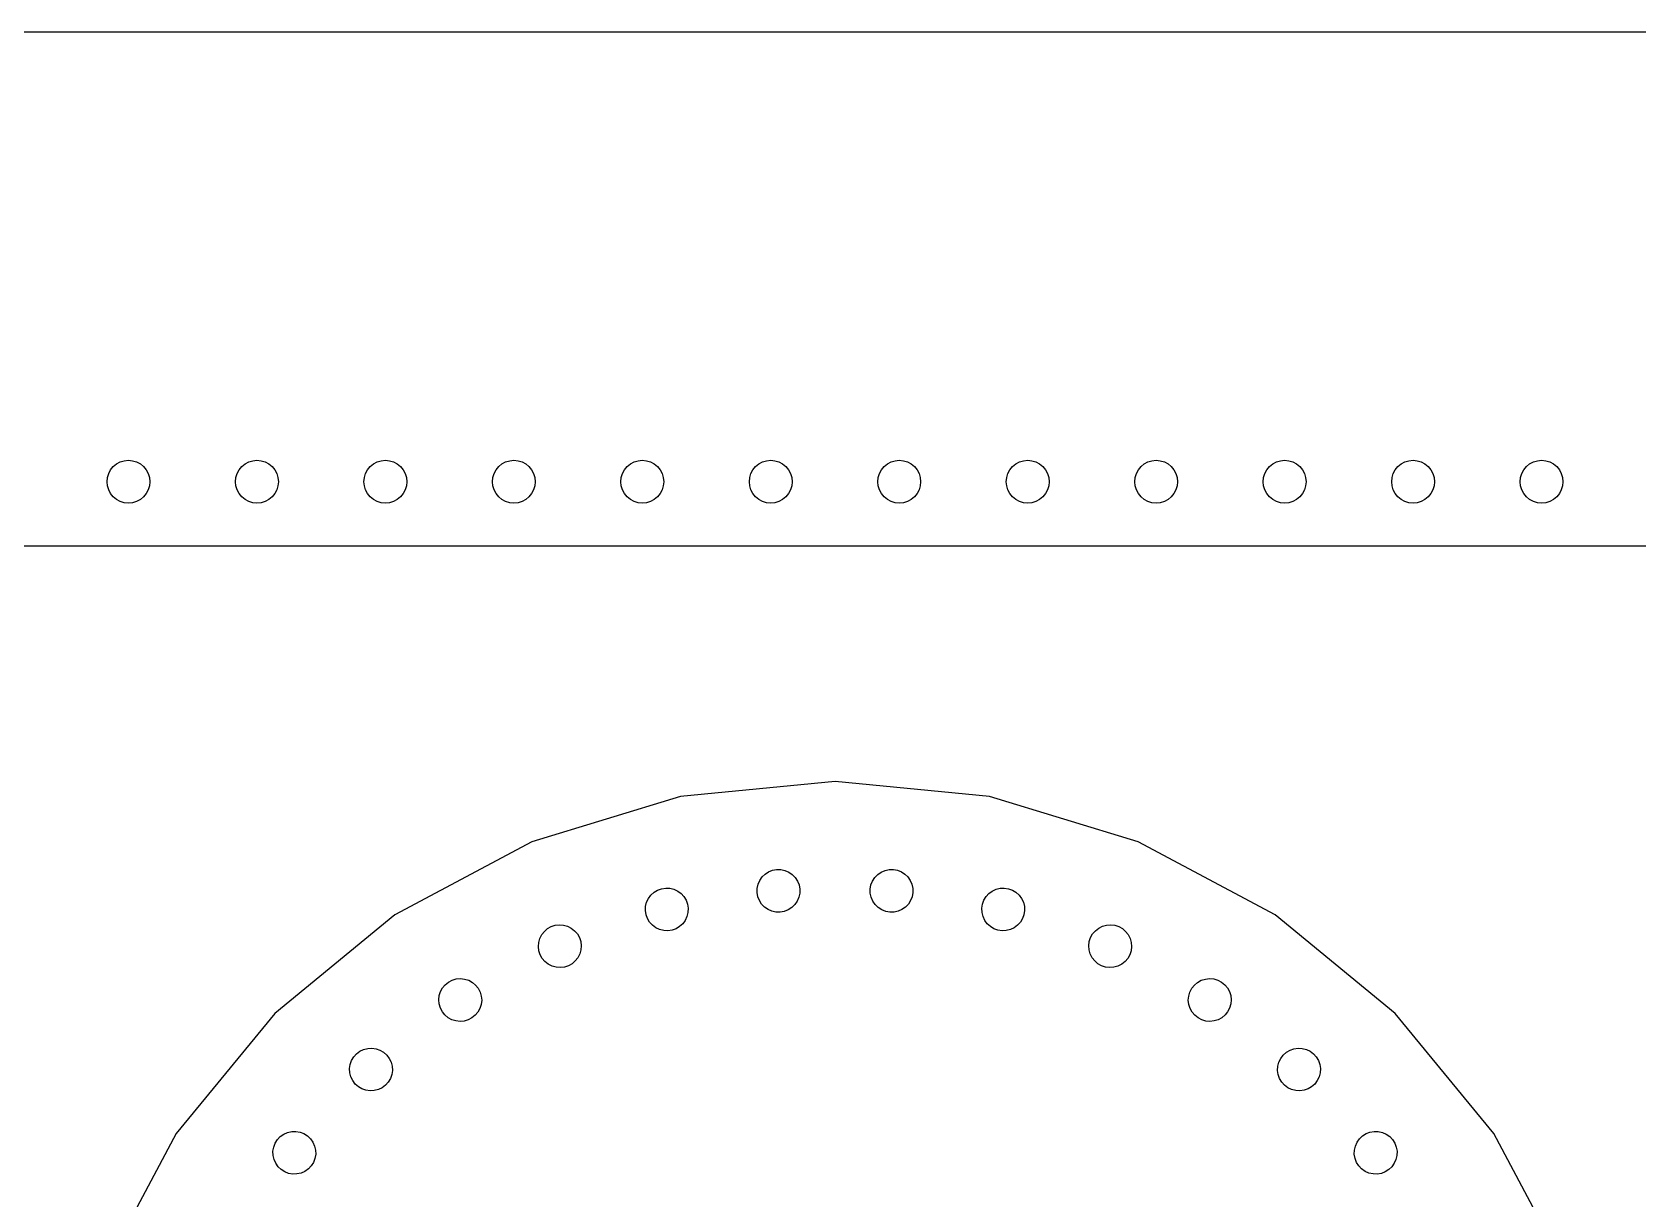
# Model space of a CAD drawing. Header units: metres. Extents: x -181 to 181, y -59 to 114.
# Drawn here: x -59.5 to 59.5, y 27.8 to 114.3 of the extents above; entities that cross this region are included whole.
import ezdxf

# ---------------------------------------------------------------- set-up
doc = ezdxf.new("R2010")
doc.units = ezdxf.units.M

msp = doc.modelspace()

# ---------------------------------------------------------------- linework, layer by layer
for p, q in [((180.975, 114.3), (-180.975, 114.3)), ((-53.51, 82.085), (-53.2695, 82.2824)), ((-53.2695, 82.2824), (-52.995, 82.4291)), ((-52.995, 82.4291), (-52.6972, 82.5195)), ((-52.6972, 82.5195), (-52.3875, 82.55)), ((-52.3875, 82.55), (-52.0778, 82.5195)), ((-52.0778, 82.5195), (-51.78, 82.4291)), ((-51.78, 82.4291), (-51.5055, 82.2824)), ((-51.5055, 82.2824), (-51.265, 82.085)), ((-43.985, 82.085), (-43.7445, 82.2824)), ((-43.7445, 82.2824), (-43.47, 82.4291)), ((-43.47, 82.4291), (-43.1722, 82.5195)), ((-43.1722, 82.5195), (-42.8625, 82.55)), ((-42.8625, 82.55), (-42.5528, 82.5195)), ((-42.5528, 82.5195), (-42.255, 82.4291)), ((-42.255, 82.4291), (-41.9805, 82.2824)), ((-41.9805, 82.2824), (-41.74, 82.085)), ((-34.46, 82.085), (-34.2195, 82.2824)), ((-34.2195, 82.2824), (-33.945, 82.4291)), ((-33.945, 82.4291), (-33.6472, 82.5195)), ((-33.6472, 82.5195), (-33.3375, 82.55)), ((-33.3375, 82.55), (-33.0278, 82.5195)), ((-33.0278, 82.5195), (-32.73, 82.4291)), ((-32.73, 82.4291), (-32.4555, 82.2824)), ((-32.4555, 82.2824), (-32.215, 82.085)), ((-24.935, 82.085), (-24.6945, 82.2824)), ((-24.6945, 82.2824), (-24.42, 82.4291)), ((-24.42, 82.4291), (-24.1222, 82.5195)), ((-24.1222, 82.5195), (-23.8125, 82.55)), ((-23.8125, 82.55), (-23.5028, 82.5195)), ((-23.5028, 82.5195), (-23.205, 82.4291)), ((-23.205, 82.4291), (-22.9305, 82.2824)), ((-22.9305, 82.2824), (-22.69, 82.085)), ((-15.41, 82.085), (-15.1695, 82.2824)), ((-15.1695, 82.2824), (-14.895, 82.4291)), ((-14.895, 82.4291), (-14.5972, 82.5195)), ((-14.5972, 82.5195), (-14.2875, 82.55)), ((-14.2875, 82.55), (-13.9778, 82.5195)), ((-13.9778, 82.5195), (-13.68, 82.4291)), ((-13.68, 82.4291), (-13.4055, 82.2824)), ((-13.4055, 82.2824), (-13.165, 82.085)), ((-5.88504, 82.085), (-5.64447, 82.2824)), ((-5.64447, 82.2824), (-5.37001, 82.4291)), ((-5.37001, 82.4291), (-5.0722, 82.5195)), ((-5.0722, 82.5195), (-4.7625, 82.55)), ((-4.7625, 82.55), (-4.45279, 82.5195)), ((-4.45279, 82.5195), (-4.155, 82.4291)), ((-4.155, 82.4291), (-3.88054, 82.2824)), ((-3.88054, 82.2824), (-3.63997, 82.085)), ((3.63995, 82.085), (3.88051, 82.2824)), ((3.88051, 82.2824), (4.15497, 82.4291)), ((4.15497, 82.4291), (4.45277, 82.5195)), ((4.45277, 82.5195), (4.76248, 82.55)), ((4.76248, 82.55), (5.07219, 82.5195)), ((5.07219, 82.5195), (5.37, 82.4291)), ((5.37, 82.4291), (5.64445, 82.2824)), ((5.64445, 82.2824), (5.88501, 82.085)), ((13.1649, 82.085), (13.4055, 82.2824)), ((13.4055, 82.2824), (13.68, 82.4291)), ((13.68, 82.4291), (13.9778, 82.5195)), ((13.9778, 82.5195), (14.2875, 82.55)), ((14.2875, 82.55), (14.5972, 82.5195)), ((14.5972, 82.5195), (14.895, 82.4291)), ((14.895, 82.4291), (15.1694, 82.2824)), ((15.1694, 82.2824), (15.41, 82.085)), ((22.69, 82.085), (22.9305, 82.2824)), ((22.9305, 82.2824), (23.205, 82.4291)), ((23.205, 82.4291), (23.5028, 82.5195)), ((23.5028, 82.5195), (23.8125, 82.55)), ((23.8125, 82.55), (24.1222, 82.5195)), ((24.1222, 82.5195), (24.42, 82.4291)), ((24.42, 82.4291), (24.6945, 82.2824)), ((24.6945, 82.2824), (24.935, 82.085)), ((32.215, 82.085), (32.4555, 82.2824)), ((32.4555, 82.2824), (32.73, 82.4291)), ((32.73, 82.4291), (33.0278, 82.5195)), ((33.0278, 82.5195), (33.3375, 82.55)), ((33.3375, 82.55), (33.6472, 82.5195)), ((33.6472, 82.5195), (33.945, 82.4291)), ((33.945, 82.4291), (34.2195, 82.2824)), ((34.2195, 82.2824), (34.46, 82.085)), ((41.7399, 82.085), (41.9805, 82.2824)), ((41.9805, 82.2824), (42.255, 82.4291)), ((42.255, 82.4291), (42.5528, 82.5195)), ((42.5528, 82.5195), (42.8625, 82.55)), ((42.8625, 82.55), (43.1722, 82.5195)), ((43.1722, 82.5195), (43.47, 82.4291)), ((43.47, 82.4291), (43.7444, 82.2824)), ((43.7444, 82.2824), (43.985, 82.085)), ((51.265, 82.085), (51.5055, 82.2824)), ((51.5055, 82.2824), (51.78, 82.4291)), ((51.78, 82.4291), (52.0778, 82.5195)), ((52.0778, 82.5195), (52.3875, 82.55)), ((52.3875, 82.55), (52.6972, 82.5195)), ((52.6972, 82.5195), (52.995, 82.4291)), ((52.995, 82.4291), (53.2695, 82.2824)), ((53.2695, 82.2824), (53.51, 82.085)), ((-53.975, 80.9625), (-53.9445, 81.2722)), ((-53.9445, 80.6528), (-53.975, 80.9625)), ((-53.9445, 81.2722), (-53.8542, 81.57)), ((-53.8542, 81.57), (-53.7075, 81.8445)), ((-53.7075, 81.8445), (-53.51, 82.085)), ((-51.265, 82.085), (-51.0676, 81.8445)), ((-51.0676, 81.8445), (-50.9208, 81.57)), ((-50.9208, 81.57), (-50.8305, 81.2722)), ((-50.8305, 81.2722), (-50.8, 80.9625)), ((-50.8, 80.9625), (-50.8305, 80.6528)), ((-44.45, 80.9625), (-44.4195, 81.2722)), ((-44.4195, 80.6528), (-44.45, 80.9625)), ((-44.4195, 81.2722), (-44.3292, 81.57)), ((-44.3292, 81.57), (-44.1825, 81.8445)), ((-44.1825, 81.8445), (-43.985, 82.085)), ((-41.74, 82.085), (-41.5425, 81.8445)), ((-41.5425, 81.8445), (-41.3958, 81.57)), ((-41.3958, 81.57), (-41.3055, 81.2722)), ((-41.3055, 81.2722), (-41.275, 80.9625)), ((-41.275, 80.9625), (-41.3055, 80.6528)), ((-34.925, 80.9625), (-34.8945, 81.2722)), ((-34.8945, 80.6528), (-34.925, 80.9625)), ((-34.8945, 81.2722), (-34.8042, 81.57)), ((-34.8042, 81.57), (-34.6575, 81.8445)), ((-34.6575, 81.8445), (-34.46, 82.085)), ((-32.215, 82.085), (-32.0175, 81.8445)), ((-32.0175, 81.8445), (-31.8708, 81.57)), ((-31.8708, 81.57), (-31.7805, 81.2722)), ((-31.7805, 81.2722), (-31.75, 80.9625)), ((-31.75, 80.9625), (-31.7805, 80.6528)), ((-25.4, 80.9625), (-25.3695, 81.2722)), ((-25.3695, 80.6528), (-25.4, 80.9625)), ((-25.3695, 81.2722), (-25.2792, 81.57)), ((-25.2792, 81.57), (-25.1325, 81.8445)), ((-25.1325, 81.8445), (-24.935, 82.085)), ((-22.69, 82.085), (-22.4925, 81.8445)), ((-22.4925, 81.8445), (-22.3458, 81.57)), ((-22.3458, 81.57), (-22.2555, 81.2722)), ((-22.2555, 81.2722), (-22.225, 80.9625)), ((-22.225, 80.9625), (-22.2555, 80.6528)), ((-15.875, 80.9625), (-15.8445, 81.2722)), ((-15.8445, 80.6528), (-15.875, 80.9625)), ((-15.8445, 81.2722), (-15.7542, 81.57)), ((-15.7542, 81.57), (-15.6075, 81.8445)), ((-15.6075, 81.8445), (-15.41, 82.085)), ((-13.165, 82.085), (-12.9675, 81.8445)), ((-12.9675, 81.8445), (-12.8208, 81.57)), ((-12.8208, 81.57), (-12.7305, 81.2722)), ((-12.7305, 81.2722), (-12.7, 80.9625)), ((-12.7, 80.9625), (-12.7305, 80.6528)), ((-6.35001, 80.9625), (-6.3195, 81.2722)), ((-6.3195, 80.6528), (-6.35001, 80.9625)), ((-6.3195, 81.2722), (-6.22916, 81.57)), ((-6.22916, 81.57), (-6.08246, 81.8445)), ((-6.08246, 81.8445), (-5.88504, 82.085)), ((-3.63997, 82.085), (-3.44255, 81.8445)), ((-3.44255, 81.8445), (-3.29584, 81.57)), ((-3.29584, 81.57), (-3.20551, 81.2722)), ((-3.20551, 81.2722), (-3.175, 80.9625)), ((-3.175, 80.9625), (-3.20551, 80.6528)), ((3.17499, 80.9625), (3.20549, 81.2722)), ((3.20549, 80.6528), (3.17499, 80.9625)), ((3.20549, 81.2722), (3.29582, 81.57)), ((3.29582, 81.57), (3.44252, 81.8445)), ((3.44252, 81.8445), (3.63995, 82.085)), ((5.88501, 82.085), (6.08244, 81.8445)), ((6.08244, 81.8445), (6.22914, 81.57)), ((6.22914, 81.57), (6.31947, 81.2722)), ((6.31947, 81.2722), (6.34999, 80.9625)), ((6.34999, 80.9625), (6.31947, 80.6528)), ((12.7, 80.9625), (12.7305, 81.2722)), ((12.7305, 80.6528), (12.7, 80.9625)), ((12.7305, 81.2722), (12.8208, 81.57)), ((12.8208, 81.57), (12.9675, 81.8445)), ((12.9675, 81.8445), (13.1649, 82.085)), ((15.41, 82.085), (15.6074, 81.8445)), ((15.6074, 81.8445), (15.7541, 81.57)), ((15.7541, 81.57), (15.8445, 81.2722)), ((15.8445, 81.2722), (15.875, 80.9625)), ((15.875, 80.9625), (15.8445, 80.6528)), ((22.225, 80.9625), (22.2555, 81.2722)), ((22.2555, 80.6528), (22.225, 80.9625)), ((22.2555, 81.2722), (22.3458, 81.57)), ((22.3458, 81.57), (22.4925, 81.8445)), ((22.4925, 81.8445), (22.69, 82.085)), ((24.935, 82.085), (25.1324, 81.8445)), ((25.1324, 81.8445), (25.2791, 81.57)), ((25.2791, 81.57), (25.3695, 81.2722)), ((25.3695, 81.2722), (25.4, 80.9625)), ((25.4, 80.9625), (25.3695, 80.6528)), ((31.75, 80.9625), (31.7805, 81.2722)), ((31.7805, 80.6528), (31.75, 80.9625)), ((31.7805, 81.2722), (31.8708, 81.57)), ((31.8708, 81.57), (32.0175, 81.8445)), ((32.0175, 81.8445), (32.215, 82.085)), ((34.46, 82.085), (34.6574, 81.8445)), ((34.6574, 81.8445), (34.8041, 81.57)), ((34.8041, 81.57), (34.8945, 81.2722)), ((34.8945, 81.2722), (34.925, 80.9625)), ((34.925, 80.9625), (34.8945, 80.6528)), ((41.275, 80.9625), (41.3055, 81.2722)), ((41.3055, 80.6528), (41.275, 80.9625)), ((41.3055, 81.2722), (41.3958, 81.57)), ((41.3958, 81.57), (41.5425, 81.8445)), ((41.5425, 81.8445), (41.7399, 82.085)), ((43.985, 82.085), (44.1824, 81.8445)), ((44.1824, 81.8445), (44.3291, 81.57)), ((44.3291, 81.57), (44.4195, 81.2722)), ((44.4195, 81.2722), (44.45, 80.9625)), ((44.45, 80.9625), (44.4195, 80.6528)), ((50.8, 80.9625), (50.8305, 81.2722)), ((50.8305, 80.6528), (50.8, 80.9625)), ((50.8305, 81.2722), (50.9208, 81.57)), ((50.9208, 81.57), (51.0675, 81.8445)), ((51.0675, 81.8445), (51.265, 82.085)), ((53.51, 82.085), (53.7074, 81.8445)), ((53.7074, 81.8445), (53.8541, 81.57)), ((53.8541, 81.57), (53.9445, 81.2722)), ((53.9445, 81.2722), (53.975, 80.9625)), ((53.975, 80.9625), (53.9445, 80.6528)), ((-53.8542, 80.355), (-53.9445, 80.6528)), ((-53.7075, 80.0805), (-53.8542, 80.355)), ((-53.51, 79.84), (-53.7075, 80.0805)), ((-53.2695, 79.6425), (-53.51, 79.84)), ((-51.265, 79.84), (-51.5055, 79.6425)), ((-51.0676, 80.0805), (-51.265, 79.84)), ((-50.9208, 80.355), (-51.0676, 80.0805)), ((-50.8305, 80.6528), (-50.9208, 80.355)), ((-44.3292, 80.355), (-44.4195, 80.6528)), ((-44.1825, 80.0805), (-44.3292, 80.355)), ((-43.985, 79.84), (-44.1825, 80.0805)), ((-43.7445, 79.6425), (-43.985, 79.84)), ((-41.74, 79.84), (-41.9805, 79.6425)), ((-41.5425, 80.0805), (-41.74, 79.84)), ((-41.3958, 80.355), (-41.5425, 80.0805)), ((-41.3055, 80.6528), (-41.3958, 80.355)), ((-34.8042, 80.355), (-34.8945, 80.6528)), ((-34.6575, 80.0805), (-34.8042, 80.355)), ((-34.46, 79.84), (-34.6575, 80.0805)), ((-34.2195, 79.6425), (-34.46, 79.84)), ((-32.215, 79.84), (-32.4555, 79.6425)), ((-32.0175, 80.0805), (-32.215, 79.84)), ((-31.8708, 80.355), (-32.0175, 80.0805)), ((-31.7805, 80.6528), (-31.8708, 80.355)), ((-25.2792, 80.355), (-25.3695, 80.6528)), ((-25.1325, 80.0805), (-25.2792, 80.355)), ((-24.935, 79.84), (-25.1325, 80.0805)), ((-24.6945, 79.6425), (-24.935, 79.84)), ((-22.69, 79.84), (-22.9305, 79.6425)), ((-22.4925, 80.0805), (-22.69, 79.84)), ((-22.3458, 80.355), (-22.4925, 80.0805)), ((-22.2555, 80.6528), (-22.3458, 80.355)), ((-15.7542, 80.355), (-15.8445, 80.6528)), ((-15.6075, 80.0805), (-15.7542, 80.355)), ((-15.41, 79.84), (-15.6075, 80.0805)), ((-15.1695, 79.6425), (-15.41, 79.84)), ((-13.165, 79.84), (-13.4055, 79.6425)), ((-12.9675, 80.0805), (-13.165, 79.84)), ((-12.8208, 80.355), (-12.9675, 80.0805)), ((-12.7305, 80.6528), (-12.8208, 80.355)), ((-6.22916, 80.355), (-6.3195, 80.6528)), ((-6.08246, 80.0805), (-6.22916, 80.355)), ((-5.88504, 79.84), (-6.08246, 80.0805)), ((-5.64447, 79.6425), (-5.88504, 79.84)), ((-3.63997, 79.84), (-3.88054, 79.6425)), ((-3.44255, 80.0805), (-3.63997, 79.84)), ((-3.29584, 80.355), (-3.44255, 80.0805)), ((-3.20551, 80.6528), (-3.29584, 80.355)), ((3.29582, 80.355), (3.20549, 80.6528)), ((3.44252, 80.0805), (3.29582, 80.355)), ((3.63995, 79.84), (3.44252, 80.0805)), ((3.88051, 79.6425), (3.63995, 79.84)), ((5.88501, 79.84), (5.64445, 79.6425)), ((6.08244, 80.0805), (5.88501, 79.84)), ((6.22914, 80.355), (6.08244, 80.0805)), ((6.31947, 80.6528), (6.22914, 80.355)), ((12.8208, 80.355), (12.7305, 80.6528)), ((12.9675, 80.0805), (12.8208, 80.355)), ((13.1649, 79.84), (12.9675, 80.0805)), ((13.4055, 79.6425), (13.1649, 79.84)), ((15.41, 79.84), (15.1694, 79.6425)), ((15.6074, 80.0805), (15.41, 79.84)), ((15.7541, 80.355), (15.6074, 80.0805)), ((15.8445, 80.6528), (15.7541, 80.355)), ((22.3458, 80.355), (22.2555, 80.6528)), ((22.4925, 80.0805), (22.3458, 80.355)), ((22.69, 79.84), (22.4925, 80.0805)), ((22.9305, 79.6425), (22.69, 79.84)), ((24.935, 79.84), (24.6945, 79.6425)), ((25.1324, 80.0805), (24.935, 79.84)), ((25.2791, 80.355), (25.1324, 80.0805)), ((25.3695, 80.6528), (25.2791, 80.355)), ((31.8708, 80.355), (31.7805, 80.6528)), ((32.0175, 80.0805), (31.8708, 80.355)), ((32.215, 79.84), (32.0175, 80.0805)), ((32.4555, 79.6425), (32.215, 79.84)), ((34.46, 79.84), (34.2195, 79.6425)), ((34.6574, 80.0805), (34.46, 79.84)), ((34.8041, 80.355), (34.6574, 80.0805)), ((34.8945, 80.6528), (34.8041, 80.355)), ((41.3958, 80.355), (41.3055, 80.6528)), ((41.5425, 80.0805), (41.3958, 80.355)), ((41.7399, 79.84), (41.5425, 80.0805)), ((41.9805, 79.6425), (41.7399, 79.84)), ((43.985, 79.84), (43.7444, 79.6425)), ((44.1824, 80.0805), (43.985, 79.84)), ((44.3291, 80.355), (44.1824, 80.0805)), ((44.4195, 80.6528), (44.3291, 80.355)), ((50.9208, 80.355), (50.8305, 80.6528)), ((51.0675, 80.0805), (50.9208, 80.355)), ((51.265, 79.84), (51.0675, 80.0805)), ((51.5055, 79.6425), (51.265, 79.84)), ((53.51, 79.84), (53.2695, 79.6425)), ((53.7074, 80.0805), (53.51, 79.84)), ((53.8541, 80.355), (53.7074, 80.0805)), ((53.9445, 80.6528), (53.8541, 80.355)), ((-52.995, 79.4958), (-53.2695, 79.6425)), ((-52.6972, 79.4055), (-52.995, 79.4958)), ((-52.3875, 79.375), (-52.6972, 79.4055)), ((-52.0778, 79.4055), (-52.3875, 79.375)), ((-51.78, 79.4958), (-52.0778, 79.4055)), ((-51.5055, 79.6425), (-51.78, 79.4958)), ((-43.47, 79.4958), (-43.7445, 79.6425)), ((-43.1722, 79.4055), (-43.47, 79.4958)), ((-42.8625, 79.375), (-43.1722, 79.4055)), ((-42.5528, 79.4055), (-42.8625, 79.375)), ((-42.255, 79.4958), (-42.5528, 79.4055)), ((-41.9805, 79.6425), (-42.255, 79.4958)), ((-33.945, 79.4958), (-34.2195, 79.6425)), ((-33.6472, 79.4055), (-33.945, 79.4958)), ((-33.3375, 79.375), (-33.6472, 79.4055)), ((-33.0278, 79.4055), (-33.3375, 79.375)), ((-32.73, 79.4958), (-33.0278, 79.4055)), ((-32.4555, 79.6425), (-32.73, 79.4958)), ((-24.42, 79.4958), (-24.6945, 79.6425)), ((-24.1222, 79.4055), (-24.42, 79.4958)), ((-23.8125, 79.375), (-24.1222, 79.4055)), ((-23.5028, 79.4055), (-23.8125, 79.375)), ((-23.205, 79.4958), (-23.5028, 79.4055)), ((-22.9305, 79.6425), (-23.205, 79.4958)), ((-14.895, 79.4958), (-15.1695, 79.6425)), ((-14.5972, 79.4055), (-14.895, 79.4958)), ((-14.2875, 79.375), (-14.5972, 79.4055)), ((-13.9778, 79.4055), (-14.2875, 79.375)), ((-13.68, 79.4958), (-13.9778, 79.4055)), ((-13.4055, 79.6425), (-13.68, 79.4958)), ((-5.37001, 79.4958), (-5.64447, 79.6425)), ((-5.0722, 79.4055), (-5.37001, 79.4958)), ((-4.7625, 79.375), (-5.0722, 79.4055)), ((-4.45279, 79.4055), (-4.7625, 79.375)), ((-4.155, 79.4958), (-4.45279, 79.4055)), ((-3.88054, 79.6425), (-4.155, 79.4958)), ((4.15497, 79.4958), (3.88051, 79.6425)), ((4.45277, 79.4055), (4.15497, 79.4958)), ((4.76248, 79.375), (4.45277, 79.4055)), ((5.07219, 79.4055), (4.76248, 79.375)), ((5.37, 79.4958), (5.07219, 79.4055)), ((5.64445, 79.6425), (5.37, 79.4958)), ((13.68, 79.4958), (13.4055, 79.6425)), ((13.9778, 79.4055), (13.68, 79.4958)), ((14.2875, 79.375), (13.9778, 79.4055)), ((14.5972, 79.4055), (14.2875, 79.375)), ((14.895, 79.4958), (14.5972, 79.4055)), ((15.1694, 79.6425), (14.895, 79.4958)), ((23.205, 79.4958), (22.9305, 79.6425)), ((23.5028, 79.4055), (23.205, 79.4958)), ((23.8125, 79.375), (23.5028, 79.4055)), ((24.1222, 79.4055), (23.8125, 79.375)), ((24.42, 79.4958), (24.1222, 79.4055)), ((24.6945, 79.6425), (24.42, 79.4958)), ((32.73, 79.4958), (32.4555, 79.6425)), ((33.0278, 79.4055), (32.73, 79.4958)), ((33.3375, 79.375), (33.0278, 79.4055)), ((33.6472, 79.4055), (33.3375, 79.375)), ((33.945, 79.4958), (33.6472, 79.4055)), ((34.2195, 79.6425), (33.945, 79.4958)), ((42.255, 79.4958), (41.9805, 79.6425)), ((42.5528, 79.4055), (42.255, 79.4958)), ((42.8625, 79.375), (42.5528, 79.4055)), ((43.1722, 79.4055), (42.8625, 79.375)), ((43.47, 79.4958), (43.1722, 79.4055)), ((43.7444, 79.6425), (43.47, 79.4958)), ((51.78, 79.4958), (51.5055, 79.6425)), ((52.0778, 79.4055), (51.78, 79.4958)), ((52.3875, 79.375), (52.0778, 79.4055)), ((52.6972, 79.4055), (52.3875, 79.375)), ((52.995, 79.4958), (52.6972, 79.4055)), ((53.2695, 79.6425), (52.995, 79.4958)), ((-180.975, 76.2), (180.975, 76.2)), ((0, 58.7375), (-11.4591, 57.6089)), ((11.4591, 57.6089), (0, 58.7375)), ((-11.4591, 57.6089), (-22.4779, 54.2664)), ((22.4779, 54.2664), (11.4591, 57.6089)), ((-22.4779, 54.2664), (-32.6328, 48.8384)), ((32.6328, 48.8384), (22.4779, 54.2664)), ((-5.70683, 51.1108), (-5.5833, 51.3964)), ((-5.5833, 51.3964), (-5.40642, 51.6525)), ((-5.40642, 51.6525), (-5.18298, 51.8691)), ((-5.18298, 51.8691), (-4.92157, 52.038)), ((-4.92157, 52.038), (-4.63225, 52.1526)), ((-4.63225, 52.1526), (-4.32611, 52.2086)), ((-4.32611, 52.2086), (-4.01495, 52.2037)), ((-4.01495, 52.2037), (-3.71071, 52.1383)), ((-3.71071, 52.1383), (-3.42506, 52.0148)), ((-3.42506, 52.0148), (-3.16902, 51.8379)), ((-3.16902, 51.8379), (-2.95241, 51.6144)), ((-2.95241, 51.6144), (-2.78354, 51.353)), ((-2.78354, 51.353), (-2.66891, 51.0637)), ((2.66891, 51.0637), (2.78354, 51.353)), ((2.78354, 51.353), (2.95241, 51.6144)), ((2.95241, 51.6144), (3.16902, 51.8379)), ((3.16902, 51.8379), (3.42506, 52.0148)), ((3.42506, 52.0148), (3.71071, 52.1383)), ((3.71071, 52.1383), (4.01495, 52.2037)), ((4.01495, 52.2037), (4.32611, 52.2086)), ((4.32611, 52.2086), (4.63225, 52.1526)), ((4.63225, 52.1526), (4.92157, 52.038)), ((4.92157, 52.038), (5.18298, 51.8691)), ((5.18298, 51.8691), (5.40642, 51.6525)), ((5.40642, 51.6525), (5.5833, 51.3964)), ((5.5833, 51.3964), (5.70683, 51.1108)), ((-13.9667, 49.7765), (-13.8344, 50.0581)), ((-13.8344, 50.0581), (-13.6497, 50.3086)), ((-13.6497, 50.3086), (-13.4196, 50.5182)), ((-13.4196, 50.5182), (-13.1531, 50.6788)), ((-13.1531, 50.6788), (-12.8604, 50.7845)), ((-12.8604, 50.7845), (-12.5526, 50.8309)), ((-12.5526, 50.8309), (-12.2418, 50.8164)), ((-12.2418, 50.8164), (-11.9397, 50.7416)), ((-11.9397, 50.7416), (-11.658, 50.6093)), ((-11.658, 50.6093), (-11.4076, 50.4245)), ((-11.4076, 50.4245), (-11.198, 50.1945)), ((-11.198, 50.1945), (-11.0373, 49.928)), ((-5.7771, 50.4954), (-5.77228, 50.8066)), ((-5.72113, 50.1893), (-5.7771, 50.4954)), ((-5.77228, 50.8066), (-5.70683, 51.1108)), ((-5.60651, 49.8999), (-5.72113, 50.1893)), ((-2.68321, 50.1422), (-2.80675, 49.8565)), ((-2.61777, 50.4464), (-2.68321, 50.1422)), ((-2.66891, 51.0637), (-2.61295, 50.7576)), ((-2.61295, 50.7576), (-2.61777, 50.4464)), ((2.61295, 50.7576), (2.66891, 51.0637)), ((2.61777, 50.4464), (2.61295, 50.7576)), ((2.68321, 50.1422), (2.61777, 50.4464)), ((2.80675, 49.8565), (2.68321, 50.1422)), ((5.72113, 50.1893), (5.60651, 49.8999)), ((5.70683, 51.1108), (5.77228, 50.8066)), ((5.7771, 50.4954), (5.72113, 50.1893)), ((5.77228, 50.8066), (5.7771, 50.4954)), ((11.0373, 49.928), (11.198, 50.1945)), ((11.198, 50.1945), (11.4076, 50.4245)), ((11.4076, 50.4245), (11.658, 50.6093)), ((11.658, 50.6093), (11.9397, 50.7416)), ((11.9397, 50.7416), (12.2418, 50.8164)), ((12.2418, 50.8164), (12.5526, 50.8309)), ((12.5526, 50.8309), (12.8604, 50.7845)), ((12.8604, 50.7845), (13.1531, 50.6788)), ((13.1531, 50.6788), (13.4196, 50.5182)), ((13.4196, 50.5182), (13.6497, 50.3086)), ((13.6497, 50.3086), (13.8344, 50.0581)), ((13.8344, 50.0581), (13.9667, 49.7765)), ((-32.6328, 48.8384), (-41.5337, 41.5337)), ((-14.056, 49.1635), (-14.0416, 49.4744)), ((-14.0096, 48.8558), (-14.056, 49.1635)), ((-14.0416, 49.4744), (-13.9667, 49.7765)), ((-13.904, 48.5631), (-14.0096, 48.8558)), ((-11.0373, 49.928), (-10.9317, 49.6352)), ((-10.8997, 49.0166), (-10.9746, 48.7146)), ((-10.9317, 49.6352), (-10.8853, 49.3275)), ((-10.8853, 49.3275), (-10.8997, 49.0166)), ((-5.43764, 49.6385), (-5.60651, 49.8999)), ((-5.22102, 49.4151), (-5.43764, 49.6385)), ((-4.96498, 49.2382), (-5.22102, 49.4151)), ((-4.67934, 49.1147), (-4.96498, 49.2382)), ((-4.37509, 49.0492), (-4.67934, 49.1147)), ((-4.06393, 49.0444), (-4.37509, 49.0492)), ((-3.7578, 49.1004), (-4.06393, 49.0444)), ((-3.46848, 49.215), (-3.7578, 49.1004)), ((-3.20706, 49.3839), (-3.46848, 49.215)), ((-2.98363, 49.6005), (-3.20706, 49.3839)), ((-2.80675, 49.8565), (-2.98363, 49.6005)), ((2.98363, 49.6005), (2.80675, 49.8565)), ((3.20706, 49.3839), (2.98363, 49.6005)), ((3.46848, 49.215), (3.20706, 49.3839)), ((3.7578, 49.1004), (3.46848, 49.215)), ((4.06393, 49.0444), (3.7578, 49.1004)), ((4.37509, 49.0492), (4.06393, 49.0444)), ((4.67934, 49.1147), (4.37509, 49.0492)), ((4.96498, 49.2382), (4.67934, 49.1147)), ((5.22102, 49.4151), (4.96498, 49.2382)), ((5.43764, 49.6385), (5.22102, 49.4151)), ((5.60651, 49.8999), (5.43764, 49.6385)), ((10.8853, 49.3275), (10.9317, 49.6352)), ((10.8997, 49.0166), (10.8853, 49.3275)), ((10.9746, 48.7146), (10.8997, 49.0166)), ((10.9317, 49.6352), (11.0373, 49.928)), ((14.0096, 48.8558), (13.904, 48.5631)), ((13.9667, 49.7765), (14.0416, 49.4744)), ((14.056, 49.1635), (14.0096, 48.8558)), ((14.0416, 49.4744), (14.056, 49.1635)), ((41.5337, 41.5337), (32.6328, 48.8384)), ((-21.5516, 47.6204), (-21.3152, 47.8227)), ((-21.3152, 47.8227), (-21.0438, 47.9751)), ((-21.0438, 47.9751), (-20.7479, 48.0715)), ((-20.7479, 48.0715), (-20.4389, 48.1084)), ((-20.4389, 48.1084), (-20.1287, 48.0843)), ((-20.1287, 48.0843), (-19.8291, 48.0002)), ((-19.8291, 48.0002), (-19.5516, 47.8592)), ((-19.5516, 47.8592), (-19.307, 47.6668)), ((-19.307, 47.6668), (-19.1047, 47.4303)), ((-13.7433, 48.2966), (-13.904, 48.5631)), ((-13.5337, 48.0665), (-13.7433, 48.2966)), ((-13.2833, 47.8818), (-13.5337, 48.0665)), ((-13.0016, 47.7495), (-13.2833, 47.8818)), ((-12.6995, 47.6746), (-13.0016, 47.7495)), ((-12.3887, 47.6601), (-12.6995, 47.6746)), ((-12.0809, 47.7066), (-12.3887, 47.6601)), ((-11.7882, 47.8122), (-12.0809, 47.7066)), ((-11.5217, 47.9729), (-11.7882, 47.8122)), ((-11.2916, 48.1825), (-11.5217, 47.9729)), ((-11.1069, 48.4329), (-11.2916, 48.1825)), ((-10.9746, 48.7146), (-11.1069, 48.4329)), ((11.1069, 48.4329), (10.9746, 48.7146)), ((11.2916, 48.1825), (11.1069, 48.4329)), ((11.5217, 47.9729), (11.2916, 48.1825)), ((11.7882, 47.8122), (11.5217, 47.9729)), ((12.0809, 47.7066), (11.7882, 47.8122)), ((12.3887, 47.6601), (12.0809, 47.7066)), ((12.6995, 47.6746), (12.3887, 47.6601)), ((13.0016, 47.7495), (12.6995, 47.6746)), ((13.2833, 47.8818), (13.0016, 47.7495)), ((13.5337, 48.0665), (13.2833, 47.8818)), ((13.7433, 48.2966), (13.5337, 48.0665)), ((13.904, 48.5631), (13.7433, 48.2966)), ((19.1047, 47.4303), (19.307, 47.6668)), ((19.307, 47.6668), (19.5516, 47.8592)), ((19.5516, 47.8592), (19.8291, 48.0002)), ((19.8291, 48.0002), (20.1287, 48.0843)), ((20.1287, 48.0843), (20.4389, 48.1084)), ((20.4389, 48.1084), (20.7479, 48.0715)), ((20.7479, 48.0715), (21.0438, 47.9751)), ((21.0438, 47.9751), (21.3152, 47.8227)), ((21.3152, 47.8227), (21.5516, 47.6204)), ((-21.9933, 46.4885), (-21.9692, 46.7987)), ((-21.9564, 46.1795), (-21.9933, 46.4885)), ((-21.9692, 46.7987), (-21.885, 47.0983)), ((-21.885, 47.0983), (-21.744, 47.3758)), ((-21.744, 47.3758), (-21.5516, 47.6204)), ((-19.1047, 47.4303), (-18.9523, 47.159)), ((-18.9523, 47.159), (-18.8559, 46.8631)), ((-18.8559, 46.8631), (-18.819, 46.5541)), ((-18.819, 46.5541), (-18.843, 46.2438)), ((18.819, 46.5541), (18.8559, 46.8631)), ((18.843, 46.2438), (18.819, 46.5541)), ((18.8559, 46.8631), (18.9523, 47.159)), ((18.9523, 47.159), (19.1047, 47.4303)), ((21.5516, 47.6204), (21.744, 47.3758)), ((21.744, 47.3758), (21.885, 47.0983)), ((21.885, 47.0983), (21.9692, 46.7987)), ((21.9933, 46.4885), (21.9564, 46.1795)), ((21.9692, 46.7987), (21.9933, 46.4885)), ((-21.8599, 45.8836), (-21.9564, 46.1795)), ((-21.7076, 45.6122), (-21.8599, 45.8836)), ((-21.5052, 45.3758), (-21.7076, 45.6122)), ((-21.2606, 45.1834), (-21.5052, 45.3758)), ((-19.2606, 45.4222), (-19.4971, 45.2198)), ((-19.0682, 45.6668), (-19.2606, 45.4222)), ((-18.9272, 45.9442), (-19.0682, 45.6668)), ((-18.843, 46.2438), (-18.9272, 45.9442)), ((18.9272, 45.9442), (18.843, 46.2438)), ((19.0682, 45.6668), (18.9272, 45.9442)), ((19.2606, 45.4222), (19.0682, 45.6668)), ((19.4971, 45.2198), (19.2606, 45.4222)), ((21.5052, 45.3758), (21.2606, 45.1834)), ((21.7076, 45.6122), (21.5052, 45.3758)), ((21.8599, 45.8836), (21.7076, 45.6122)), ((21.9564, 46.1795), (21.8599, 45.8836)), ((-28.3773, 44.0009), (-28.0786, 44.0882)), ((-28.0786, 44.0882), (-27.7686, 44.1155)), ((-27.7686, 44.1155), (-27.4592, 44.0818)), ((-27.4592, 44.0818), (-27.1623, 43.9884)), ((-20.9832, 45.0424), (-21.2606, 45.1834)), ((-20.6836, 44.9582), (-20.9832, 45.0424)), ((-20.3733, 44.9341), (-20.6836, 44.9582)), ((-20.0643, 44.971), (-20.3733, 44.9341)), ((-19.7684, 45.0675), (-20.0643, 44.971)), ((-19.4971, 45.2198), (-19.7684, 45.0675)), ((19.7684, 45.0675), (19.4971, 45.2198)), ((20.0643, 44.971), (19.7684, 45.0675)), ((20.3733, 44.9341), (20.0643, 44.971)), ((20.6836, 44.9582), (20.3733, 44.9341)), ((20.9832, 45.0424), (20.6836, 44.9582)), ((21.2606, 45.1834), (20.9832, 45.0424)), ((27.1623, 43.9884), (27.4592, 44.0818)), ((27.4592, 44.0818), (27.7686, 44.1155)), ((27.7686, 44.1155), (28.0786, 44.0882)), ((28.0786, 44.0882), (28.3773, 44.0009)), ((-29.3387, 42.8538), (-29.2453, 43.1507)), ((-29.2453, 43.1507), (-29.0957, 43.4236)), ((-29.0957, 43.4236), (-28.8958, 43.6621)), ((-28.8958, 43.6621), (-28.6532, 43.8571)), ((-28.6532, 43.8571), (-28.3773, 44.0009)), ((-27.1623, 43.9884), (-26.8894, 43.8388)), ((-26.8894, 43.8388), (-26.6509, 43.6389)), ((-26.6509, 43.6389), (-26.456, 43.3963)), ((-26.456, 43.3963), (-26.3121, 43.1204)), ((-26.3121, 43.1204), (-26.2248, 42.8217)), ((26.2248, 42.8217), (26.3121, 43.1204)), ((26.3121, 43.1204), (26.456, 43.3963)), ((26.456, 43.3963), (26.6509, 43.6389)), ((26.6509, 43.6389), (26.8894, 43.8388)), ((26.8894, 43.8388), (27.1623, 43.9884)), ((28.3773, 44.0009), (28.6532, 43.8571)), ((28.6532, 43.8571), (28.8958, 43.6621)), ((28.8958, 43.6621), (29.0957, 43.4236)), ((29.0957, 43.4236), (29.2453, 43.1507)), ((29.2453, 43.1507), (29.3387, 42.8538)), ((-29.3724, 42.5444), (-29.3387, 42.8538)), ((-29.3451, 42.2345), (-29.3724, 42.5444)), ((-29.2578, 41.9357), (-29.3451, 42.2345)), ((-29.114, 41.6598), (-29.2578, 41.9357)), ((-26.3247, 41.9054), (-26.4742, 41.6325)), ((-26.2312, 42.2023), (-26.3247, 41.9054)), ((-26.1975, 42.5116), (-26.2312, 42.2023)), ((-26.2248, 42.8217), (-26.1975, 42.5116)), ((26.1975, 42.5116), (26.2248, 42.8217)), ((26.2312, 42.2023), (26.1975, 42.5116)), ((26.3247, 41.9054), (26.2312, 42.2023)), ((26.4742, 41.6325), (26.3247, 41.9054)), ((29.2578, 41.9357), (29.114, 41.6598)), ((29.3451, 42.2345), (29.2578, 41.9357)), ((29.3387, 42.8538), (29.3724, 42.5444)), ((29.3724, 42.5444), (29.3451, 42.2345)), ((-41.5337, 41.5337), (-48.8384, 32.6328)), ((-28.919, 41.4172), (-29.114, 41.6598)), ((-28.6805, 41.2173), (-28.919, 41.4172)), ((-28.4076, 41.0677), (-28.6805, 41.2173)), ((-28.1107, 40.9743), (-28.4076, 41.0677)), ((-27.8014, 40.9406), (-28.1107, 40.9743)), ((-27.4914, 40.9679), (-27.8014, 40.9406)), ((-27.1926, 41.0552), (-27.4914, 40.9679)), ((-26.9167, 41.1991), (-27.1926, 41.0552)), ((-26.6741, 41.394), (-26.9167, 41.1991)), ((-26.4742, 41.6325), (-26.6741, 41.394)), ((26.6741, 41.394), (26.4742, 41.6325)), ((26.9167, 41.1991), (26.6741, 41.394)), ((27.1926, 41.0552), (26.9167, 41.1991)), ((27.4914, 40.9679), (27.1926, 41.0552)), ((27.8014, 40.9406), (27.4914, 40.9679)), ((28.1107, 40.9743), (27.8014, 40.9406)), ((28.4076, 41.0677), (28.1107, 40.9743)), ((28.6805, 41.2173), (28.4076, 41.0677)), ((28.919, 41.4172), (28.6805, 41.2173)), ((29.114, 41.6598), (28.919, 41.4172)), ((48.8384, 32.6328), (41.5337, 41.5337)), ((-35.8462, 38.0424), (-35.6883, 38.3105)), ((-35.6883, 38.3105), (-35.4811, 38.5427)), ((-35.4811, 38.5427), (-35.2326, 38.73)), ((-35.2326, 38.73), (-34.9523, 38.8653)), ((-34.9523, 38.8653), (-34.651, 38.9432)), ((-34.651, 38.9432), (-34.3403, 38.9609)), ((-34.3403, 38.9609), (-34.0321, 38.9176)), ((-34.0321, 38.9176), (-33.7383, 38.8151)), ((-33.7383, 38.8151), (-33.4701, 38.6572)), ((-33.4701, 38.6572), (-33.2379, 38.45)), ((-33.2379, 38.45), (-33.0506, 38.2014)), ((-33.0506, 38.2014), (-32.9154, 37.9211)), ((32.9154, 37.9211), (33.0506, 38.2014)), ((33.0506, 38.2014), (33.2379, 38.45)), ((33.2379, 38.45), (33.4701, 38.6572)), ((33.4701, 38.6572), (33.7383, 38.8151)), ((33.7383, 38.8151), (34.0321, 38.9176)), ((34.0321, 38.9176), (34.3403, 38.9609)), ((34.3403, 38.9609), (34.651, 38.9432)), ((34.651, 38.9432), (34.9523, 38.8653)), ((34.9523, 38.8653), (35.2326, 38.73)), ((35.2326, 38.73), (35.4811, 38.5427)), ((35.4811, 38.5427), (35.6883, 38.3105)), ((35.6883, 38.3105), (35.8462, 38.0424)), ((-35.992, 37.4404), (-35.9488, 37.7486)), ((-35.9744, 37.1297), (-35.992, 37.4404)), ((-35.8964, 36.8284), (-35.9744, 37.1297)), ((-35.9488, 37.7486), (-35.8462, 38.0424)), ((-32.863, 37.001), (-32.9656, 36.7072)), ((-32.9154, 37.9211), (-32.8374, 37.6199)), ((-32.8197, 37.3092), (-32.863, 37.001)), ((-32.8374, 37.6199), (-32.8197, 37.3092)), ((32.8197, 37.3092), (32.8374, 37.6199)), ((32.863, 37.001), (32.8197, 37.3092)), ((32.8374, 37.6199), (32.9154, 37.9211)), ((32.9656, 36.7072), (32.863, 37.001)), ((35.8462, 38.0424), (35.9488, 37.7486)), ((35.9744, 37.1297), (35.8964, 36.8284)), ((35.9488, 37.7486), (35.992, 37.4404)), ((35.992, 37.4404), (35.9744, 37.1297)), ((-35.7612, 36.5481), (-35.8964, 36.8284)), ((-35.5739, 36.2996), (-35.7612, 36.5481)), ((-35.3417, 36.0924), (-35.5739, 36.2996)), ((-35.0735, 35.9345), (-35.3417, 36.0924)), ((-34.7797, 35.8319), (-35.0735, 35.9345)), ((-34.4715, 35.7886), (-34.7797, 35.8319)), ((-34.1608, 35.8063), (-34.4715, 35.7886)), ((-33.8595, 35.8843), (-34.1608, 35.8063)), ((-33.5792, 36.0195), (-33.8595, 35.8843)), ((-33.3307, 36.2068), (-33.5792, 36.0195)), ((-33.1235, 36.439), (-33.3307, 36.2068)), ((-32.9656, 36.7072), (-33.1235, 36.439)), ((33.1235, 36.439), (32.9656, 36.7072)), ((33.3307, 36.2068), (33.1235, 36.439)), ((33.5792, 36.0195), (33.3307, 36.2068)), ((33.8595, 35.8843), (33.5792, 36.0195)), ((34.1608, 35.8063), (33.8595, 35.8843)), ((34.4715, 35.7886), (34.1608, 35.8063)), ((34.7797, 35.8319), (34.4715, 35.7886)), ((35.0735, 35.9345), (34.7797, 35.8319)), ((35.3417, 36.0924), (35.0735, 35.9345)), ((35.5739, 36.2996), (35.3417, 36.0924)), ((35.7612, 36.5481), (35.5739, 36.2996)), ((35.8964, 36.8284), (35.7612, 36.5481)), ((-48.8384, 32.6328), (-54.2664, 22.4779)), ((-41.5072, 31.9139), (-41.3411, 32.1771)), ((-41.3411, 32.1771), (-41.1268, 32.4027)), ((-41.1268, 32.4027), (-40.8726, 32.5822)), ((-40.8726, 32.5822), (-40.5882, 32.7087)), ((-40.5882, 32.7087), (-40.2847, 32.7773)), ((-40.2847, 32.7773), (-39.9736, 32.7853)), ((-39.9736, 32.7853), (-39.6669, 32.7325)), ((-39.6669, 32.7325), (-39.3764, 32.6209)), ((-39.3764, 32.6209), (-39.1133, 32.4548)), ((-39.1133, 32.4548), (-38.8876, 32.2405)), ((-38.8876, 32.2405), (-38.7081, 31.9863)), ((38.7081, 31.9863), (38.8876, 32.2405)), ((38.8876, 32.2405), (39.1133, 32.4548)), ((39.1133, 32.4548), (39.3764, 32.6209)), ((39.3764, 32.6209), (39.6669, 32.7325)), ((39.6669, 32.7325), (39.9736, 32.7853)), ((39.9736, 32.7853), (40.2847, 32.7773)), ((40.2847, 32.7773), (40.5882, 32.7087)), ((40.5882, 32.7087), (40.8726, 32.5822)), ((40.8726, 32.5822), (41.1268, 32.4027)), ((41.1268, 32.4027), (41.3411, 32.1771)), ((41.3411, 32.1771), (41.5072, 31.9139)), ((54.2664, 22.4779), (48.8384, 32.6328)), ((-41.6717, 31.3167), (-41.6189, 31.6234)), ((-41.6636, 31.0056), (-41.6717, 31.3167)), ((-41.5951, 30.7021), (-41.6636, 31.0056)), ((-41.6189, 31.6234), (-41.5072, 31.9139)), ((-38.7081, 31.9863), (-38.5816, 31.7019)), ((-38.5816, 31.7019), (-38.513, 31.3984)), ((-38.505, 31.0873), (-38.5578, 30.7806)), ((-38.513, 31.3984), (-38.505, 31.0873)), ((38.505, 31.0873), (38.513, 31.3984)), ((38.5578, 30.7806), (38.505, 31.0873)), ((38.513, 31.3984), (38.5816, 31.7019)), ((38.5816, 31.7019), (38.7081, 31.9863)), ((41.5072, 31.9139), (41.6189, 31.6234)), ((41.6636, 31.0056), (41.5951, 30.7021)), ((41.6189, 31.6234), (41.6717, 31.3167)), ((41.6717, 31.3167), (41.6636, 31.0056)), ((-41.4686, 30.4177), (-41.5951, 30.7021)), ((-41.2891, 30.1635), (-41.4686, 30.4177)), ((-41.0634, 29.9492), (-41.2891, 30.1635)), ((-40.8003, 29.7831), (-41.0634, 29.9492)), ((-40.5098, 29.6715), (-40.8003, 29.7831)), ((-39.3041, 29.8217), (-39.5884, 29.6953)), ((-39.0499, 30.0013), (-39.3041, 29.8217)), ((-38.8356, 30.2269), (-39.0499, 30.0013)), ((-38.6694, 30.4901), (-38.8356, 30.2269)), ((-38.5578, 30.7806), (-38.6694, 30.4901)), ((38.6694, 30.4901), (38.5578, 30.7806)), ((38.8356, 30.2269), (38.6694, 30.4901)), ((39.0499, 30.0013), (38.8356, 30.2269)), ((39.3041, 29.8217), (39.0499, 30.0013)), ((39.5884, 29.6953), (39.3041, 29.8217)), ((40.8003, 29.7831), (40.5098, 29.6715)), ((41.0634, 29.9492), (40.8003, 29.7831)), ((41.2891, 30.1635), (41.0634, 29.9492)), ((41.4686, 30.4177), (41.2891, 30.1635)), ((41.5951, 30.7021), (41.4686, 30.4177)), ((-40.2031, 29.6187), (-40.5098, 29.6715)), ((-39.892, 29.6267), (-40.2031, 29.6187)), ((-39.5884, 29.6953), (-39.892, 29.6267)), ((39.892, 29.6267), (39.5884, 29.6953)), ((40.2031, 29.6187), (39.892, 29.6267)), ((40.5098, 29.6715), (40.2031, 29.6187))]:
    msp.add_line(p, q)

doc.saveas('drawing.dxf')
